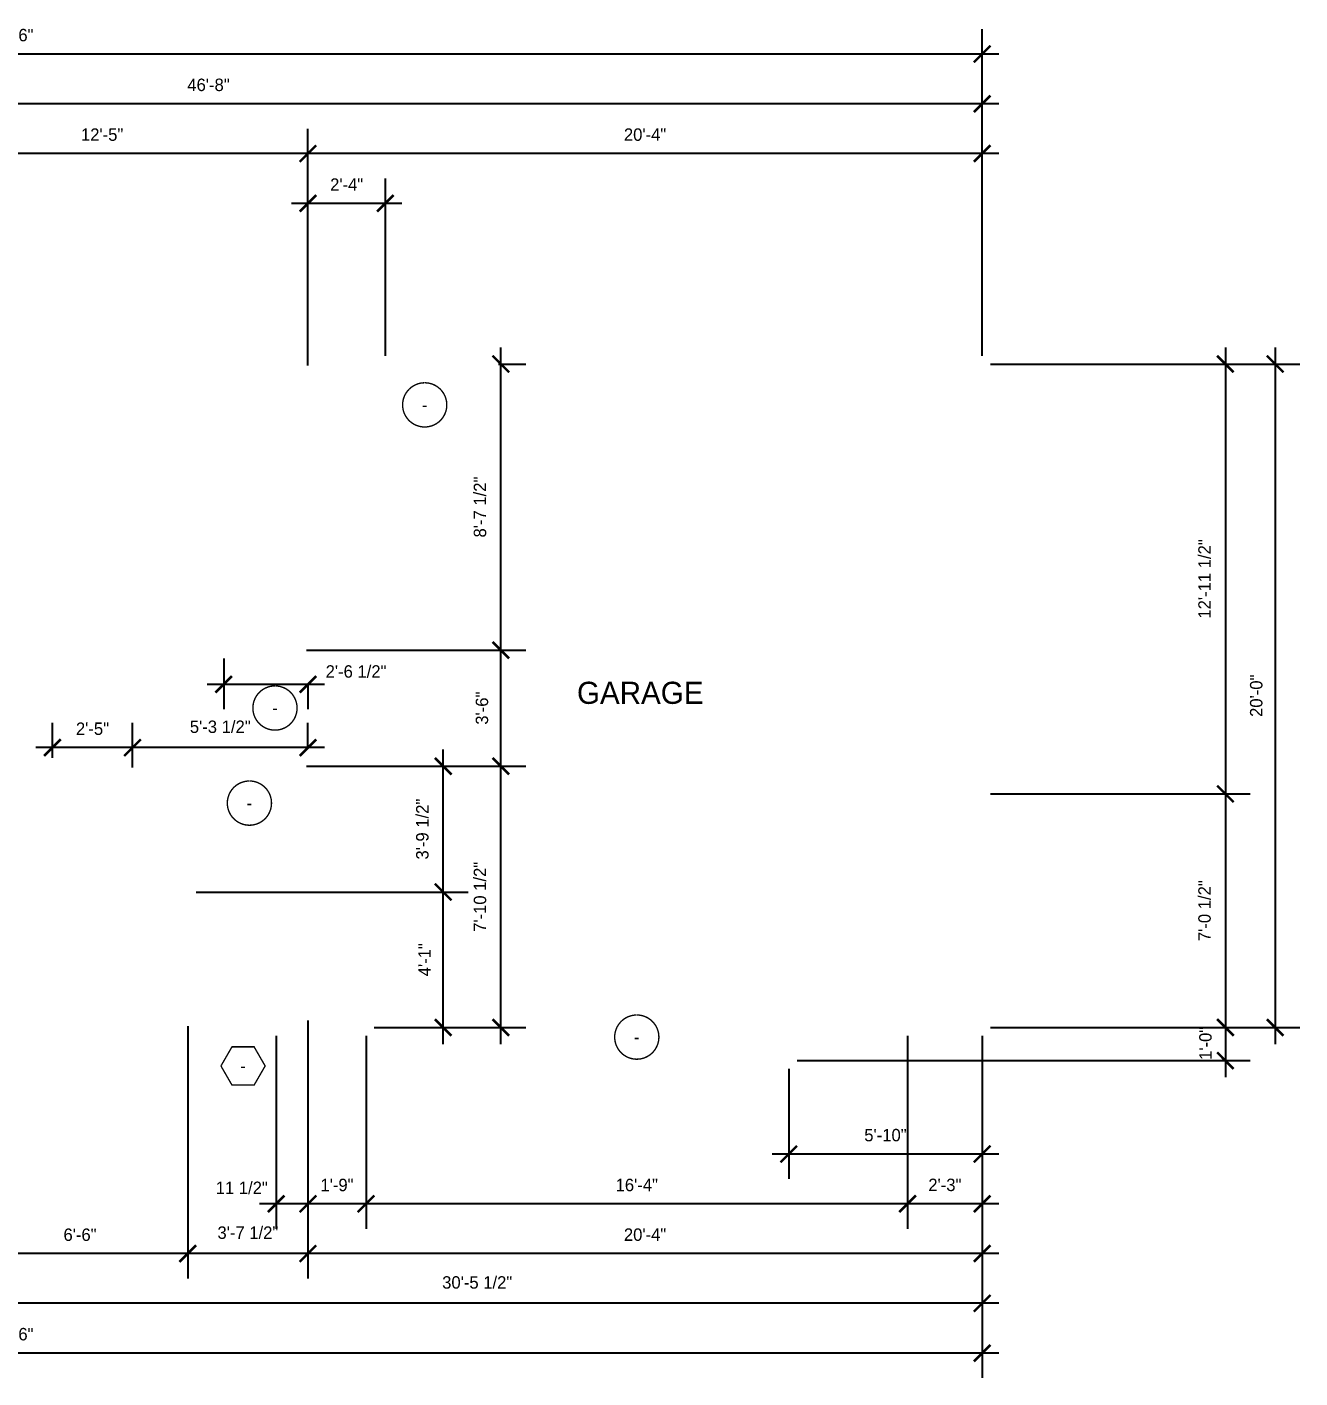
# Model space of a CAD drawing. Extents: x -3307 to 0, y -1500 to 0.
# Drawn here: x -2815.2 to -2354.5, y -1075 to -586.4 of the extents above; entities that cross this region are included whole.
import ezdxf

# ---------------------------------------------------------------- set-up
doc = ezdxf.new("R2010")
doc.units = 0
doc.header["$LTSCALE"] = 48
doc.header["$MEASUREMENT"] = 0
doc.header["$PDMODE"] = 3
doc.header["$PDSIZE"] = -2
doc.layers.get('0').update_dxf_attribs({"linetype": 'CONTINUOUS'})
doc.layers.get('DEFPOINTS').update_dxf_attribs({"linetype": 'CONTINUOUS'})
for name, color, linetype in [('A-DIMS', 3, 'CONTINUOUS'), ('A-SYM', 2, 'CONTINUOUS'), ('A-SYM TEXT', 3, 'CONTINUOUS'), ('A-TEXT', 3, 'CONTINUOUS')]:
    doc.layers.add(name, color=color, linetype=linetype)
doc.styles.get("Standard").update_dxf_attribs({"font": 'ERASMD.TTF', "height": 4.5})
doc.dimstyles.new('ARCHITECTURE', dxfattribs={"dimscale": 48, "dimtxt": 0.18, "dimasz": 0.125, "dimexe": 0.1875, "dimexo": 0.0625, "dimgap": 0.09375, "dimtad": 1, "dimdec": 4, "dimzin": 3, "dimdsep": 46, "dimlunit": 4, "dimtxsty": 'Standard', "dimblk1": 'ARCHTICK', "dimblk2": 'ARCHTICK', "dimsah": 1, "dimcen": 0.09375, "dimdle": 0.125, "dimclrd": 1, "dimclre": 1, "dimclrt": 3, "dimadec": 0, "dimazin": 0, "dimtfac": 1, "dimtdec": 4, "dimtofl": 0, "dimtmove": 2, "dimatfit": 3, "dimldrblk": 'ARCHTICK', "dimfxl": 1, "dimfrac": 2, "dimtolj": 1, "dimtzin": 0, "dimarcsym": 0})

# ---------------------------------------------------------------- blocks, each defined once
blk = doc.blocks.new('_ARCHTICK')
at = {"color": 0, "linetype": 'ByBlock', "const_width": 0.15}
blk.add_lwpolyline([(-0.5, -0.5), (0.5, 0.5)], dxfattribs=at)
blk = doc.blocks.new('*D9')
at = {"layer": 'A-DIMS', "color": 1, "lineweight": -2}
for p, q in [((-3171.54, -951.25), (-3171.54, -1075.04)), ((-2469.54, -951.25), (-2469.54, -1075.04)), ((-2463.54, -1066.04), (-3177.54, -1066.04))]:
    blk.add_line(p, q, dxfattribs=at)
at = {"layer": 'DEFPOINTS', "color": 0}
for p in [(-3171.54, -948.25), (-2469.54, -948.25), (-3171.54, -1066.04)]:
    blk.add_point(p, dxfattribs=at)
at = {"layer": 'A-DIMS', "color": 1, "lineweight": -2, "xscale": 6, "yscale": 6, "zscale": 6, "rotation": 180}
blk.add_blockref('_ARCHTICK', (-3171.54, -1066.04), dxfattribs=at)
at = {"layer": 'A-DIMS', "color": 1, "lineweight": -2, "xscale": 6, "yscale": 6, "zscale": 6}
blk.add_blockref('_ARCHTICK', (-2469.54, -1066.04), dxfattribs=at)
at = {"layer": 'A-DIMS', "color": 3, "insert": (-2820.54, -1059.22), "char_height": 4.5, "attachment_point": 5}
blk.add_mtext('\\A1;58\'-6"', dxfattribs=at)
blk = doc.blocks.new('*D10')
at = {"layer": 'A-DIMS', "color": 1, "lineweight": -2}
for p, q in [((-3171.54, -747.25), (-3171.54, -587.13)), ((-2469.54, -705.25), (-2469.54, -587.13)), ((-2463.54, -596.13), (-3177.54, -596.13))]:
    blk.add_line(p, q, dxfattribs=at)
at = {"layer": 'DEFPOINTS', "color": 0}
for p in [(-3171.54, -596.13), (-2469.54, -708.25), (-3171.54, -750.25)]:
    blk.add_point(p, dxfattribs=at)
at = {"layer": 'A-DIMS', "color": 1, "lineweight": -2, "xscale": 6, "yscale": 6, "zscale": 6, "rotation": 180}
blk.add_blockref('_ARCHTICK', (-3171.54, -596.13), dxfattribs=at)
at = {"layer": 'A-DIMS', "color": 1, "lineweight": -2, "xscale": 6, "yscale": 6, "zscale": 6}
blk.add_blockref('_ARCHTICK', (-2469.54, -596.13), dxfattribs=at)
at = {"layer": 'A-DIMS', "color": 3, "insert": (-2820.54, -589.3), "char_height": 4.5, "attachment_point": 5}
blk.add_mtext('\\A1;58\'-6"', dxfattribs=at)
blk = doc.blocks.new('*D11')
at = {"layer": 'A-DIMS', "color": 1, "lineweight": -2}
for p, q in [((-3029.53, -705.25), (-3029.53, -605.13)), ((-2469.54, -705.25), (-2469.54, -605.13)), ((-2463.54, -614.13), (-3035.53, -614.13))]:
    blk.add_line(p, q, dxfattribs=at)
at = {"layer": 'DEFPOINTS', "color": 0}
for p in [(-3029.53, -614.13), (-3029.53, -708.25), (-2469.54, -708.25)]:
    blk.add_point(p, dxfattribs=at)
at = {"layer": 'A-DIMS', "color": 1, "lineweight": -2, "xscale": 6, "yscale": 6, "zscale": 6, "rotation": 180}
blk.add_blockref('_ARCHTICK', (-3029.53, -614.13), dxfattribs=at)
at = {"layer": 'A-DIMS', "color": 1, "lineweight": -2, "xscale": 6, "yscale": 6, "zscale": 6}
blk.add_blockref('_ARCHTICK', (-2469.54, -614.13), dxfattribs=at)
at = {"layer": 'A-DIMS', "color": 3, "insert": (-2749.54, -607.3), "char_height": 4.5, "attachment_point": 5}
blk.add_mtext('\\A1;46\'-8"', dxfattribs=at)
blk = doc.blocks.new('*D13')
at = {"layer": 'A-DIMS', "color": 1, "lineweight": -2}
for p, q in [((-2713.54, -708.75), (-2713.54, -623.13)), ((-2469.54, -705.25), (-2469.54, -623.13)), ((-2463.54, -632.13), (-2719.54, -632.13))]:
    blk.add_line(p, q, dxfattribs=at)
at = {"layer": 'DEFPOINTS', "color": 0}
for p in [(-2713.54, -632.13), (-2469.54, -708.25), (-2713.54, -711.75)]:
    blk.add_point(p, dxfattribs=at)
at = {"layer": 'A-DIMS', "color": 1, "lineweight": -2, "xscale": 6, "yscale": 6, "zscale": 6, "rotation": 180}
blk.add_blockref('_ARCHTICK', (-2713.54, -632.13), dxfattribs=at)
at = {"layer": 'A-DIMS', "color": 1, "lineweight": -2, "xscale": 6, "yscale": 6, "zscale": 6}
blk.add_blockref('_ARCHTICK', (-2469.54, -632.13), dxfattribs=at)
at = {"layer": 'A-DIMS', "color": 3, "insert": (-2591.54, -625.3), "char_height": 4.5, "attachment_point": 5}
blk.add_mtext('\\A1;20\'-4"', dxfattribs=at)
blk = doc.blocks.new('*D14')
at = {"layer": 'A-DIMS', "color": 1, "lineweight": -2}
for p, q in [((-2862.53, -710.75), (-2862.53, -623.13)), ((-2713.54, -708.75), (-2713.54, -623.13)), ((-2707.54, -632.13), (-2868.53, -632.13))]:
    blk.add_line(p, q, dxfattribs=at)
at = {"layer": 'DEFPOINTS', "color": 0}
for p in [(-2862.53, -632.13), (-2713.54, -711.75), (-2862.53, -713.75)]:
    blk.add_point(p, dxfattribs=at)
at = {"layer": 'A-DIMS', "color": 1, "lineweight": -2, "xscale": 6, "yscale": 6, "zscale": 6, "rotation": 180}
blk.add_blockref('_ARCHTICK', (-2862.53, -632.13), dxfattribs=at)
at = {"layer": 'A-DIMS', "color": 1, "lineweight": -2, "xscale": 6, "yscale": 6, "zscale": 6}
blk.add_blockref('_ARCHTICK', (-2713.54, -632.13), dxfattribs=at)
at = {"layer": 'A-DIMS', "color": 3, "insert": (-2788.04, -625.3), "char_height": 4.5, "attachment_point": 5}
blk.add_mtext('\\A1;12\'-5"', dxfattribs=at)
blk = doc.blocks.new('*D19')
at = {"layer": 'A-DIMS', "color": 1, "lineweight": -2}
for p, q in [((-2713.54, -708.75), (-2713.54, -641.13)), ((-2685.54, -705.25), (-2685.54, -641.13)), ((-2719.54, -650.13), (-2679.54, -650.13))]:
    blk.add_line(p, q, dxfattribs=at)
at = {"layer": 'DEFPOINTS', "color": 0}
for p in [(-2685.54, -650.13), (-2685.54, -708.25), (-2713.54, -711.75)]:
    blk.add_point(p, dxfattribs=at)
at = {"layer": 'A-DIMS', "color": 1, "lineweight": -2, "xscale": 6, "yscale": 6, "zscale": 6, "rotation": 180}
blk.add_blockref('_ARCHTICK', (-2713.54, -650.13), dxfattribs=at)
at = {"layer": 'A-DIMS', "color": 1, "lineweight": -2, "xscale": 6, "yscale": 6, "zscale": 6}
blk.add_blockref('_ARCHTICK', (-2685.54, -650.13), dxfattribs=at)
at = {"layer": 'A-DIMS', "color": 3, "insert": (-2699.54, -643.34), "char_height": 4.5, "attachment_point": 5}
blk.add_mtext('\\A1;2\'-4"', dxfattribs=at)
blk = doc.blocks.new('*D22')
at = {"layer": 'A-DIMS', "color": 1, "lineweight": -2}
for p, q in [((-2835.04, -951.25), (-2835.04, -1057.04)), ((-2469.54, -951.25), (-2469.54, -1057.04)), ((-2463.54, -1048.04), (-2841.04, -1048.04))]:
    blk.add_line(p, q, dxfattribs=at)
at = {"layer": 'DEFPOINTS', "color": 0}
for p in [(-2835.04, -948.25), (-2469.54, -948.25), (-2835.04, -1048.04)]:
    blk.add_point(p, dxfattribs=at)
at = {"layer": 'A-DIMS', "color": 1, "lineweight": -2, "xscale": 6, "yscale": 6, "zscale": 6, "rotation": 180}
blk.add_blockref('_ARCHTICK', (-2835.04, -1048.04), dxfattribs=at)
at = {"layer": 'A-DIMS', "color": 1, "lineweight": -2, "xscale": 6, "yscale": 6, "zscale": 6}
blk.add_blockref('_ARCHTICK', (-2469.54, -1048.04), dxfattribs=at)
at = {"layer": 'A-DIMS', "color": 3, "insert": (-2652.29, -1040.51), "char_height": 4.5, "attachment_point": 5}
blk.add_mtext('\\A1;30\'-5 1/2"', dxfattribs=at)
blk = doc.blocks.new('*D25')
at = {"layer": 'A-DIMS', "color": 1, "lineweight": -2}
for p, q in [((-2713.54, -945.75), (-2713.54, -1039.04)), ((-2469.54, -951.25), (-2469.54, -1039.04)), ((-2463.54, -1030.04), (-2719.54, -1030.04))]:
    blk.add_line(p, q, dxfattribs=at)
at = {"layer": 'DEFPOINTS', "color": 0}
for p in [(-2713.54, -942.75), (-2469.54, -948.25), (-2713.54, -1030.04)]:
    blk.add_point(p, dxfattribs=at)
at = {"layer": 'A-DIMS', "color": 1, "lineweight": -2, "xscale": 6, "yscale": 6, "zscale": 6, "rotation": 180}
blk.add_blockref('_ARCHTICK', (-2713.54, -1030.04), dxfattribs=at)
at = {"layer": 'A-DIMS', "color": 1, "lineweight": -2, "xscale": 6, "yscale": 6, "zscale": 6}
blk.add_blockref('_ARCHTICK', (-2469.54, -1030.04), dxfattribs=at)
at = {"layer": 'A-DIMS', "color": 3, "insert": (-2591.54, -1023.22), "char_height": 4.5, "attachment_point": 5}
blk.add_mtext('\\A1;20\'-4"', dxfattribs=at)
blk = doc.blocks.new('*D26')
at = {"layer": 'A-DIMS', "color": 1, "lineweight": -2}
for p, q in [((-2757.04, -947.75), (-2757.04, -1039.04)), ((-2713.54, -945.75), (-2713.54, -1039.04)), ((-2707.54, -1030.04), (-2763.04, -1030.04))]:
    blk.add_line(p, q, dxfattribs=at)
at = {"layer": 'DEFPOINTS', "color": 0}
for p in [(-2713.54, -942.75), (-2757.04, -944.75), (-2757.04, -1030.04)]:
    blk.add_point(p, dxfattribs=at)
at = {"layer": 'A-DIMS', "color": 1, "lineweight": -2, "xscale": 6, "yscale": 6, "zscale": 6, "rotation": 180}
blk.add_blockref('_ARCHTICK', (-2757.04, -1030.04), dxfattribs=at)
at = {"layer": 'A-DIMS', "color": 1, "lineweight": -2, "xscale": 6, "yscale": 6, "zscale": 6}
blk.add_blockref('_ARCHTICK', (-2713.54, -1030.04), dxfattribs=at)
at = {"layer": 'A-DIMS', "color": 3, "insert": (-2735.29, -1022.51), "char_height": 4.5, "attachment_point": 5}
blk.add_mtext('\\A1;3\'-7 1/2"', dxfattribs=at)
blk = doc.blocks.new('*D27')
at = {"layer": 'A-DIMS', "color": 1, "lineweight": -2}
for p, q in [((-2757.04, -947.75), (-2757.04, -1039.04)), ((-2835.04, -951.25), (-2835.04, -1039.04)), ((-2751.04, -1030.04), (-2841.04, -1030.04))]:
    blk.add_line(p, q, dxfattribs=at)
at = {"layer": 'DEFPOINTS', "color": 0}
for p in [(-2757.04, -944.75), (-2835.04, -948.25), (-2835.04, -1030.04)]:
    blk.add_point(p, dxfattribs=at)
at = {"layer": 'A-DIMS', "color": 1, "lineweight": -2, "xscale": 6, "yscale": 6, "zscale": 6, "rotation": 180}
blk.add_blockref('_ARCHTICK', (-2835.04, -1030.04), dxfattribs=at)
at = {"layer": 'A-DIMS', "color": 1, "lineweight": -2, "xscale": 6, "yscale": 6, "zscale": 6}
blk.add_blockref('_ARCHTICK', (-2757.04, -1030.04), dxfattribs=at)
at = {"layer": 'A-DIMS', "color": 3, "insert": (-2796.04, -1023.26), "char_height": 4.5, "attachment_point": 5}
blk.add_mtext('\\A1;6\'-6"', dxfattribs=at)
blk = doc.blocks.new('*D30')
at = {"layer": 'A-DIMS', "color": 1, "lineweight": -2}
for p, q in [((-2496.54, -951.25), (-2496.54, -1021.04)), ((-2469.54, -951.25), (-2469.54, -1021.04)), ((-2463.54, -1012.04), (-2502.54, -1012.04))]:
    blk.add_line(p, q, dxfattribs=at)
at = {"layer": 'DEFPOINTS', "color": 0}
for p in [(-2496.54, -948.25), (-2469.54, -948.25), (-2496.54, -1012.04)]:
    blk.add_point(p, dxfattribs=at)
at = {"layer": 'A-DIMS', "color": 1, "lineweight": -2, "xscale": 6, "yscale": 6, "zscale": 6, "rotation": 180}
blk.add_blockref('_ARCHTICK', (-2496.54, -1012.04), dxfattribs=at)
at = {"layer": 'A-DIMS', "color": 1, "lineweight": -2, "xscale": 6, "yscale": 6, "zscale": 6}
blk.add_blockref('_ARCHTICK', (-2469.54, -1012.04), dxfattribs=at)
at = {"layer": 'A-DIMS', "color": 3, "insert": (-2483.04, -1005.22), "char_height": 4.5, "attachment_point": 5}
blk.add_mtext('\\A1;2\'-3"', dxfattribs=at)
blk = doc.blocks.new('*D31')
at = {"layer": 'A-DIMS', "color": 1, "lineweight": -2}
for p, q in [((-2692.54, -951.25), (-2692.54, -1021.04)), ((-2496.54, -951.25), (-2496.54, -1021.04)), ((-2490.54, -1012.04), (-2698.54, -1012.04))]:
    blk.add_line(p, q, dxfattribs=at)
at = {"layer": 'DEFPOINTS', "color": 0}
for p in [(-2692.54, -948.25), (-2496.54, -948.25), (-2692.54, -1012.04)]:
    blk.add_point(p, dxfattribs=at)
at = {"layer": 'A-DIMS', "color": 1, "lineweight": -2, "xscale": 6, "yscale": 6, "zscale": 6, "rotation": 180}
blk.add_blockref('_ARCHTICK', (-2692.54, -1012.04), dxfattribs=at)
at = {"layer": 'A-DIMS', "color": 1, "lineweight": -2, "xscale": 6, "yscale": 6, "zscale": 6}
blk.add_blockref('_ARCHTICK', (-2496.54, -1012.04), dxfattribs=at)
at = {"layer": 'A-DIMS', "color": 3, "insert": (-2594.54, -1005.26), "char_height": 4.5, "attachment_point": 5}
blk.add_mtext('\\A1;16\'-4"', dxfattribs=at)
blk = doc.blocks.new('*D32')
at = {"layer": 'A-DIMS', "color": 1, "lineweight": -2}
for p, q in [((-2713.54, -945.75), (-2713.54, -1021.04)), ((-2692.54, -951.25), (-2692.54, -1021.04)), ((-2686.54, -1012.04), (-2719.54, -1012.04))]:
    blk.add_line(p, q, dxfattribs=at)
at = {"layer": 'DEFPOINTS', "color": 0}
for p in [(-2713.54, -942.75), (-2692.54, -948.25), (-2713.54, -1012.04)]:
    blk.add_point(p, dxfattribs=at)
at = {"layer": 'A-DIMS', "color": 1, "lineweight": -2, "xscale": 6, "yscale": 6, "zscale": 6, "rotation": 180}
blk.add_blockref('_ARCHTICK', (-2713.54, -1012.04), dxfattribs=at)
at = {"layer": 'A-DIMS', "color": 1, "lineweight": -2, "xscale": 6, "yscale": 6, "zscale": 6}
blk.add_blockref('_ARCHTICK', (-2692.54, -1012.04), dxfattribs=at)
at = {"layer": 'A-DIMS', "color": 3, "insert": (-2703.04, -1005.26), "char_height": 4.5, "attachment_point": 5}
blk.add_mtext('\\A1;1\'-9"', dxfattribs=at)
blk = doc.blocks.new('*D33')
at = {"layer": 'A-DIMS', "color": 1, "lineweight": -2}
for p, q in [((-2713.54, -945.75), (-2713.54, -1021.04)), ((-2725.04, -951.25), (-2725.04, -1021.04)), ((-2707.54, -1012.04), (-2731.04, -1012.04))]:
    blk.add_line(p, q, dxfattribs=at)
at = {"layer": 'DEFPOINTS', "color": 0}
for p in [(-2713.54, -942.75), (-2725.04, -948.25), (-2725.04, -1012.04)]:
    blk.add_point(p, dxfattribs=at)
at = {"layer": 'A-DIMS', "color": 1, "lineweight": -2, "xscale": 6, "yscale": 6, "zscale": 6, "rotation": 180}
blk.add_blockref('_ARCHTICK', (-2725.04, -1012.04), dxfattribs=at)
at = {"layer": 'A-DIMS', "color": 1, "lineweight": -2, "xscale": 6, "yscale": 6, "zscale": 6}
blk.add_blockref('_ARCHTICK', (-2713.54, -1012.04), dxfattribs=at)
at = {"layer": 'A-DIMS', "color": 3, "insert": (-2737.5, -1006.29), "char_height": 4.5, "attachment_point": 5}
blk.add_mtext('\\A1;11 1/2"', dxfattribs=at)
blk = doc.blocks.new('*D70')
at = {"layer": 'A-DIMS', "color": 1, "lineweight": -2}
for p, q in [((-2363.51, -702.25), (-2363.51, -954.25)), ((-2466.54, -708.25), (-2354.51, -708.25)), ((-2466.54, -948.25), (-2354.51, -948.25))]:
    blk.add_line(p, q, dxfattribs=at)
at = {"layer": 'DEFPOINTS', "color": 0}
for p in [(-2469.54, -708.25), (-2469.54, -948.25), (-2363.51, -948.25)]:
    blk.add_point(p, dxfattribs=at)
at = {"layer": 'A-DIMS', "color": 1, "lineweight": -2, "xscale": 6, "yscale": 6, "zscale": 6}
for p, rotation in [((-2363.51, -708.25), 90), ((-2363.51, -948.25), 270)]:
    blk.add_blockref('_ARCHTICK', p, dxfattribs=dict(at, rotation=rotation))
at = {"layer": 'A-DIMS', "color": 3, "insert": (-2370.33, -828.25), "char_height": 4.5, "attachment_point": 5, "rotation": 90}
blk.add_mtext('\\A1;20\'-0"', dxfattribs=at)
blk = doc.blocks.new('*D71')
at = {"layer": 'A-DIMS', "color": 1, "lineweight": -2}
for p, q in [((-2381.51, -702.25), (-2381.51, -869.75)), ((-2466.54, -708.25), (-2372.51, -708.25)), ((-2466.54, -863.75), (-2372.51, -863.75))]:
    blk.add_line(p, q, dxfattribs=at)
at = {"layer": 'DEFPOINTS', "color": 0}
for p in [(-2469.54, -708.25), (-2469.54, -863.75), (-2381.51, -863.75)]:
    blk.add_point(p, dxfattribs=at)
at = {"layer": 'A-DIMS', "color": 1, "lineweight": -2, "xscale": 6, "yscale": 6, "zscale": 6}
for p, rotation in [((-2381.51, -708.25), 90), ((-2381.51, -863.75), 270)]:
    blk.add_blockref('_ARCHTICK', p, dxfattribs=dict(at, rotation=rotation))
at = {"layer": 'A-DIMS', "color": 3, "insert": (-2389.04, -786), "char_height": 4.5, "attachment_point": 5, "rotation": 90}
blk.add_mtext('\\A1;12\'-11 1/2"', dxfattribs=at)
blk = doc.blocks.new('*D72')
at = {"layer": 'A-DIMS', "color": 1, "lineweight": -2}
for p, q in [((-2381.51, -857.75), (-2381.51, -954.25)), ((-2466.54, -863.75), (-2372.51, -863.75)), ((-2466.54, -948.25), (-2372.51, -948.25))]:
    blk.add_line(p, q, dxfattribs=at)
at = {"layer": 'DEFPOINTS', "color": 0}
for p in [(-2469.54, -863.75), (-2469.54, -948.25), (-2381.51, -948.25)]:
    blk.add_point(p, dxfattribs=at)
at = {"layer": 'A-DIMS', "color": 1, "lineweight": -2, "xscale": 6, "yscale": 6, "zscale": 6}
for p, rotation in [((-2381.51, -863.75), 90), ((-2381.51, -948.25), 270)]:
    blk.add_blockref('_ARCHTICK', p, dxfattribs=dict(at, rotation=rotation))
at = {"layer": 'A-DIMS', "color": 3, "insert": (-2389.04, -906), "char_height": 4.5, "attachment_point": 5, "rotation": 90}
blk.add_mtext('\\A1;7\'-0 1/2"', dxfattribs=at)
blk = doc.blocks.new('*D73')
at = {"layer": 'A-DIMS', "color": 1, "lineweight": -2}
for p, q in [((-2381.51, -942.25), (-2381.51, -966.25)), ((-2466.54, -948.25), (-2372.51, -948.25)), ((-2536.54, -960.25), (-2372.51, -960.25))]:
    blk.add_line(p, q, dxfattribs=at)
at = {"layer": 'DEFPOINTS', "color": 0}
for p in [(-2469.54, -948.25), (-2539.54, -960.25), (-2381.51, -960.25)]:
    blk.add_point(p, dxfattribs=at)
at = {"layer": 'A-DIMS', "color": 1, "lineweight": -2, "xscale": 6, "yscale": 6, "zscale": 6}
for p, rotation in [((-2381.51, -948.25), 90), ((-2381.51, -960.25), 270)]:
    blk.add_blockref('_ARCHTICK', p, dxfattribs=dict(at, rotation=rotation))
at = {"layer": 'A-DIMS', "color": 3, "insert": (-2388.7, -954), "char_height": 4.5, "attachment_point": 5, "rotation": 90}
blk.add_mtext('\\A1;1\'-0"', dxfattribs=at)
blk = doc.blocks.new('*D81')
at = {"layer": 'A-DIMS', "color": 1, "lineweight": -2}
for p, q in [((-2643.74, -954.25), (-2643.74, -847.75)), ((-2714.04, -853.75), (-2634.74, -853.75)), ((-2681.54, -948.25), (-2634.74, -948.25))]:
    blk.add_line(p, q, dxfattribs=at)
at = {"layer": 'DEFPOINTS', "color": 0}
for p in [(-2717.04, -853.75), (-2643.74, -853.75), (-2684.54, -948.25)]:
    blk.add_point(p, dxfattribs=at)
at = {"layer": 'A-DIMS', "color": 1, "lineweight": -2, "xscale": 6, "yscale": 6, "zscale": 6}
for p, rotation in [((-2643.74, -853.75), 90), ((-2643.74, -948.25), 270)]:
    blk.add_blockref('_ARCHTICK', p, dxfattribs=dict(at, rotation=rotation))
at = {"layer": 'A-DIMS', "color": 3, "insert": (-2651.27, -901), "char_height": 4.5, "attachment_point": 5, "rotation": 90}
blk.add_mtext('\\A1;7\'-10 1/2"', dxfattribs=at)
blk = doc.blocks.new('*D82')
at = {"layer": 'A-DIMS', "color": 1, "lineweight": -2}
for p, q in [((-2643.74, -859.75), (-2643.74, -805.75)), ((-2714.04, -811.75), (-2634.74, -811.75)), ((-2714.04, -853.75), (-2634.74, -853.75))]:
    blk.add_line(p, q, dxfattribs=at)
at = {"layer": 'DEFPOINTS', "color": 0}
for p in [(-2717.04, -811.75), (-2643.74, -811.75), (-2717.04, -853.75)]:
    blk.add_point(p, dxfattribs=at)
at = {"layer": 'A-DIMS', "color": 1, "lineweight": -2, "xscale": 6, "yscale": 6, "zscale": 6}
for p, rotation in [((-2643.74, -811.75), 90), ((-2643.74, -853.75), 270)]:
    blk.add_blockref('_ARCHTICK', p, dxfattribs=dict(at, rotation=rotation))
at = {"layer": 'A-DIMS', "color": 3, "insert": (-2650.56, -832.75), "char_height": 4.5, "attachment_point": 5, "rotation": 90}
blk.add_mtext('\\A1;3\'-6"', dxfattribs=at)
blk = doc.blocks.new('*D83')
at = {"layer": 'A-DIMS', "color": 1, "lineweight": -2}
for p, q in [((-2643.74, -817.75), (-2643.74, -702.25)), ((-2644.54, -708.25), (-2634.74, -708.25)), ((-2714.04, -811.75), (-2634.74, -811.75))]:
    blk.add_line(p, q, dxfattribs=at)
at = {"layer": 'DEFPOINTS', "color": 0}
for p in [(-2647.54, -708.25), (-2643.74, -708.25), (-2717.04, -811.75)]:
    blk.add_point(p, dxfattribs=at)
at = {"layer": 'A-DIMS', "color": 1, "lineweight": -2, "xscale": 6, "yscale": 6, "zscale": 6}
for p, rotation in [((-2643.74, -708.25), 90), ((-2643.74, -811.75), 270)]:
    blk.add_blockref('_ARCHTICK', p, dxfattribs=dict(at, rotation=rotation))
at = {"layer": 'A-DIMS', "color": 3, "insert": (-2651.27, -760), "char_height": 4.5, "attachment_point": 5, "rotation": 90}
blk.add_mtext('\\A1;8\'-7 1/2"', dxfattribs=at)
blk = doc.blocks.new('*D84')
at = {"layer": 'A-DIMS', "color": 1, "lineweight": -2}
for p, q in [((-2664.6, -954.25), (-2664.6, -893.25)), ((-2754.04, -899.25), (-2655.6, -899.25)), ((-2689.54, -948.25), (-2655.6, -948.25))]:
    blk.add_line(p, q, dxfattribs=at)
at = {"layer": 'DEFPOINTS', "color": 0}
for p in [(-2757.04, -899.25), (-2664.6, -899.25), (-2692.54, -948.25)]:
    blk.add_point(p, dxfattribs=at)
at = {"layer": 'A-DIMS', "color": 1, "lineweight": -2, "xscale": 6, "yscale": 6, "zscale": 6}
for p, rotation in [((-2664.6, -899.25), 90), ((-2664.6, -948.25), 270)]:
    blk.add_blockref('_ARCHTICK', p, dxfattribs=dict(at, rotation=rotation))
at = {"layer": 'A-DIMS', "color": 3, "insert": (-2671.35, -923.75), "char_height": 4.5, "attachment_point": 5, "rotation": 90}
blk.add_mtext('\\A1;4\'-1"', dxfattribs=at)
blk = doc.blocks.new('*D85')
at = {"layer": 'A-DIMS', "color": 1, "lineweight": -2}
for p, q in [((-2664.6, -905.25), (-2664.6, -847.75)), ((-2714.04, -853.75), (-2655.6, -853.75)), ((-2754.04, -899.25), (-2655.6, -899.25))]:
    blk.add_line(p, q, dxfattribs=at)
at = {"layer": 'DEFPOINTS', "color": 0}
for p in [(-2717.04, -853.75), (-2664.6, -853.75), (-2757.04, -899.25)]:
    blk.add_point(p, dxfattribs=at)
at = {"layer": 'A-DIMS', "color": 1, "lineweight": -2, "xscale": 6, "yscale": 6, "zscale": 6}
for p, rotation in [((-2664.6, -853.75), 90), ((-2664.6, -899.25), 270)]:
    blk.add_blockref('_ARCHTICK', p, dxfattribs=dict(at, rotation=rotation))
at = {"layer": 'A-DIMS', "color": 3, "insert": (-2672.13, -876.5), "char_height": 4.5, "attachment_point": 5, "rotation": 90}
blk.add_mtext('\\A1;3\'-9 1/2"', dxfattribs=at)
blk = doc.blocks.new('*D88')
at = {"layer": 'A-DIMS', "color": 1, "lineweight": -2}
for p, q in [((-2744.04, -814.75), (-2744.04, -833.13)), ((-2707.54, -824.13), (-2750.04, -824.13)), ((-2713.54, -824.12), (-2713.54, -833.13))]:
    blk.add_line(p, q, dxfattribs=at)
at = {"layer": 'DEFPOINTS', "color": 0}
for p in [(-2744.04, -811.75), (-2744.04, -824.13), (-2713.54, -821.12)]:
    blk.add_point(p, dxfattribs=at)
at = {"layer": 'A-DIMS', "color": 1, "lineweight": -2, "xscale": 6, "yscale": 6, "zscale": 6, "rotation": 180}
blk.add_blockref('_ARCHTICK', (-2744.04, -824.13), dxfattribs=at)
at = {"layer": 'A-DIMS', "color": 1, "lineweight": -2, "xscale": 6, "yscale": 6, "zscale": 6}
blk.add_blockref('_ARCHTICK', (-2713.54, -824.13), dxfattribs=at)
at = {"layer": 'A-DIMS', "color": 3, "insert": (-2696.14, -819.5), "char_height": 4.5, "attachment_point": 5}
blk.add_mtext('\\A1;2\'-6 1/2"', dxfattribs=at)
blk = doc.blocks.new('*D89')
at = {"layer": 'A-DIMS', "color": 1, "lineweight": -2}
for p, q in [((-2777.03, -854.25), (-2777.03, -838.03)), ((-2713.54, -846.75), (-2713.54, -838.03)), ((-2707.54, -847.03), (-2783.03, -847.03))]:
    blk.add_line(p, q, dxfattribs=at)
at = {"layer": 'DEFPOINTS', "color": 0}
for p in [(-2777.03, -847.03), (-2713.54, -849.75), (-2777.03, -857.25)]:
    blk.add_point(p, dxfattribs=at)
at = {"layer": 'A-DIMS', "color": 1, "lineweight": -2, "xscale": 6, "yscale": 6, "zscale": 6, "rotation": 180}
blk.add_blockref('_ARCHTICK', (-2777.03, -847.03), dxfattribs=at)
at = {"layer": 'A-DIMS', "color": 1, "lineweight": -2, "xscale": 6, "yscale": 6, "zscale": 6}
blk.add_blockref('_ARCHTICK', (-2713.54, -847.03), dxfattribs=at)
at = {"layer": 'A-DIMS', "color": 3, "insert": (-2745.29, -839.5), "char_height": 4.5, "attachment_point": 5}
blk.add_mtext('\\A1;5\'-3 1/2"', dxfattribs=at)
blk = doc.blocks.new('*D90')
at = {"layer": 'A-DIMS', "color": 1, "lineweight": -2}
for p, q in [((-2806.03, -850.75), (-2806.03, -838.03)), ((-2777.03, -854.25), (-2777.03, -838.03)), ((-2771.03, -847.03), (-2812.03, -847.03))]:
    blk.add_line(p, q, dxfattribs=at)
at = {"layer": 'DEFPOINTS', "color": 0}
for p in [(-2806.03, -847.03), (-2806.03, -853.75), (-2777.03, -857.25)]:
    blk.add_point(p, dxfattribs=at)
at = {"layer": 'A-DIMS', "color": 1, "lineweight": -2, "xscale": 6, "yscale": 6, "zscale": 6, "rotation": 180}
blk.add_blockref('_ARCHTICK', (-2806.03, -847.03), dxfattribs=at)
at = {"layer": 'A-DIMS', "color": 1, "lineweight": -2, "xscale": 6, "yscale": 6, "zscale": 6}
blk.add_blockref('_ARCHTICK', (-2777.03, -847.03), dxfattribs=at)
at = {"layer": 'A-DIMS', "color": 3, "insert": (-2791.53, -840.21), "char_height": 4.5, "attachment_point": 5}
blk.add_mtext('\\A1;2\'-5"', dxfattribs=at)
blk = doc.blocks.new('*D131')
at = {"layer": 'A-DIMS', "color": 1, "lineweight": -2}
for p, q in [((-2469.54, -951.25), (-2469.54, -1003.04)), ((-2539.54, -963.25), (-2539.54, -1003.04)), ((-2463.54, -994.04), (-2545.54, -994.04))]:
    blk.add_line(p, q, dxfattribs=at)
at = {"layer": 'DEFPOINTS', "color": 0}
for p in [(-2469.54, -948.25), (-2539.54, -960.25), (-2539.54, -994.04)]:
    blk.add_point(p, dxfattribs=at)
at = {"layer": 'A-DIMS', "color": 1, "lineweight": -2, "xscale": 6, "yscale": 6, "zscale": 6, "rotation": 180}
blk.add_blockref('_ARCHTICK', (-2539.54, -994.04), dxfattribs=at)
at = {"layer": 'A-DIMS', "color": 1, "lineweight": -2, "xscale": 6, "yscale": 6, "zscale": 6}
blk.add_blockref('_ARCHTICK', (-2469.54, -994.04), dxfattribs=at)
at = {"layer": 'A-DIMS', "color": 3, "insert": (-2504.54, -987.22), "char_height": 4.5, "attachment_point": 5}
blk.add_mtext('\\A1;5\'-10"', dxfattribs=at)

msp = doc.modelspace()

# ---------------------------------------------------------------- linework, layer by layer
at = {"layer": 'A-SYM', "color": 1, "const_width": 0.5}
for points in [[(-2671.29613, -715.03874, 458.365508884), (-2671.22632, -715.03905, 458.365508884)], [(-2725.48281, -824.69095, 458.365508884), (-2725.413, -824.69125, 458.365508884)], [(-2734.73868, -859.09327, 458.365508884), (-2734.66887, -859.09357, 458.365508884)], [(-2594.54156, -943.73267, 458.365508884), (-2594.47175, -943.73298, 458.365508884)]]:
    msp.add_lwpolyline(points, format="xyb", dxfattribs=at)
msp.add_lwpolyline([(-2745.04031, -962.18037), (-2741.04156, -969.10641), (-2733.04156, -969.10641), (-2729.04156, -962.1782), (-2733.04156, -955.25), (-2741.04156, -955.25), (-2745.04051, -962.17637)], dxfattribs=at)

# ---------------------------------------------------------------- texts
at = {"layer": 'A-SYM TEXT', "color": 1, "char_height": 4.5, "width": 16, "attachment_point": 5}
for insert in [(-2671.29613, -723.0387), (-2725.48281, -832.69091), (-2734.73868, -867.09323), (-2594.54156, -951.73263), (-2737.04094, -962.1782)]:
    msp.add_mtext('-', dxfattribs=dict(at, insert=insert))
at = {"layer": 'A-TEXT', "insert": (-2593.29156, -827.25), "char_height": 8, "width": 240.5, "attachment_point": 5}
msp.add_mtext('GARAGE', dxfattribs=at)

# ---------------------------------------------------------------- dimensions: what is measured, and where the dimension line sits
at = {"layer": 'A-DIMS'}
for base, p1, p2, picture, middle in [((-3171.54156, -596.12622), (-2469.54156, -708.25), (-3171.54156, -750.25), '*D10', (-2820.54156, -589.30369)), ((-3029.53471, -614.126218), (-2469.541564, -708.25), (-3029.53471, -708.25), '*D11', (-2749.538137, -607.303691)), ((-2862.53471, -632.126218), (-2713.541564, -711.75), (-2862.53471, -713.75), '*D14', (-2788.038137, -625.303691)), ((-2713.54156, -632.12622), (-2469.54156, -708.25), (-2713.54156, -711.75), '*D13', (-2591.54156, -625.30369)), ((-2685.54156, -650.12622), (-2713.54156, -711.75), (-2685.54156, -708.25), '*D19', (-2699.54156, -643.33995)), ((-2777.02926, -847.03153), (-2713.54156, -849.75), (-2777.02926, -857.25), '*D89', (-2745.28541, -839.50021)), ((-2806.02926, -847.03153), (-2777.02926, -857.25), (-2806.02926, -853.75), '*D90', (-2791.52926, -840.209)), ((-2757.04156, -1030.04475), (-2713.54156, -942.75), (-2757.04156, -944.75), '*D26', (-2735.29156, -1022.51343)), ((-2713.54156, -1030.04475), (-2469.54156, -948.25), (-2713.54156, -942.75), '*D25', (-2591.54156, -1023.22222)), ((-2713.54156, -1012.04475), (-2692.54156, -948.25), (-2713.54156, -942.75), '*D32', (-2703.04156, -1005.25848)), ((-2835.04156, -1030.04475), (-2757.04156, -944.75), (-2835.04156, -948.25), '*D27', (-2796.04156, -1023.25848)), ((-3171.54156, -1066.04475), (-2469.54156, -948.25), (-3171.54156, -948.25), '*D9', (-2820.54156, -1059.22222)), ((-2835.04156, -1048.04475), (-2469.54156, -948.25), (-2835.04156, -948.25), '*D22', (-2652.29156, -1040.51343)), ((-2692.54156, -1012.04475), (-2496.54156, -948.25), (-2692.54156, -948.25), '*D31', (-2594.54156, -1005.25848)), ((-2539.54156, -994.04475), (-2469.54156, -948.25), (-2539.54156, -960.25), '*D131', (-2504.54156, -987.22222)), ((-2496.54156, -1012.04475), (-2469.54156, -948.25), (-2496.54156, -948.25), '*D30', (-2483.04156, -1005.22222))]:
    dim = msp.add_linear_dim(base=base, p1=p1, p2=p2, dimstyle='ARCHITECTURE', dxfattribs=at)
    dim.commit()
    dim.dimension.update_dxf_attribs({"geometry": picture, "text_midpoint": middle})
for base, p1, p2, picture, middle in [((-2643.7375, -708.25), (-2717.04156, -811.75), (-2647.54156, -708.25), '*D83', (-2651.26882, -760)), ((-2363.51124, -948.25), (-2469.54156, -708.25), (-2469.54156, -948.25), '*D70', (-2370.33377, -828.25)), ((-2381.51124, -863.75), (-2469.54156, -708.25), (-2469.54156, -863.75), '*D71', (-2389.04256, -786)), ((-2643.7375, -811.75), (-2717.04156, -853.75), (-2717.04156, -811.75), '*D82', (-2650.56003, -832.75)), ((-2664.60175, -853.75), (-2757.04156, -899.25), (-2717.04156, -853.75), '*D85', (-2672.13307, -876.5)), ((-2643.7375, -853.75), (-2684.54161, -948.25), (-2717.04156, -853.75), '*D81', (-2651.26882, -901)), ((-2381.51124, -948.25), (-2469.54156, -863.75), (-2469.54156, -948.25), '*D72', (-2389.04256, -906)), ((-2664.60175, -899.25), (-2692.54156, -948.25), (-2757.04156, -899.25), '*D84', (-2671.35175, -923.75))]:
    dim = msp.add_linear_dim(base=base, p1=p1, p2=p2, angle=90, dimstyle='ARCHITECTURE', dxfattribs=at)
    dim.commit()
    dim.dimension.update_dxf_attribs({"geometry": picture, "text_midpoint": middle})
for base, p1, p2, picture, middle in [((-2744.04156, -824.12527), (-2713.54156, -821.12131), (-2744.04156, -811.75), '*D88', (-2696.13608, -819.5038)), ((-2725.04156, -1012.04475), (-2713.54156, -942.75), (-2725.04156, -948.25), '*D33', (-2737.49992, -1006.29174))]:
    dim = msp.add_linear_dim(base=base, p1=p1, p2=p2, dimstyle='ARCHITECTURE', dxfattribs=at)
    dim.commit()
    dim.dimension.update_dxf_attribs({"geometry": picture, "text_midpoint": middle, "dimtype": 160})
dim = msp.add_linear_dim(base=(-2381.51124, -960.25), p1=(-2469.54156, -948.25), p2=(-2539.54156, -960.25), angle=90, dimstyle='ARCHITECTURE', dxfattribs=at)
dim.commit()
dim.dimension.update_dxf_attribs({"geometry": '*D73', "text_midpoint": (-2388.70304, -953.99501), "dimtype": 160})

doc.saveas('drawing.dxf')
